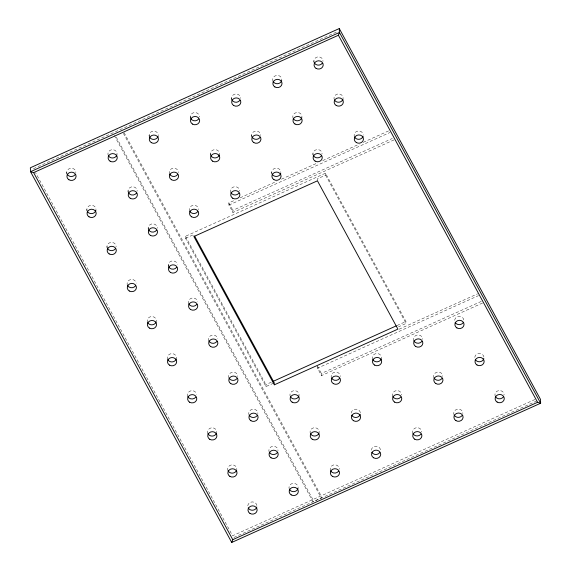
<?xml version="1.0" encoding="UTF-8"?>
<svg xmlns="http://www.w3.org/2000/svg" width="571" height="571" viewBox="0 0 571 571"><rect width="100%" height="100%" fill="white"/><g stroke="black" fill="none" stroke-linecap="round" stroke-linejoin="round"><path stroke-width="0.43" stroke-dasharray="2.85 2.14" d="M33.418 168.702L338.225 31.334M394.047 139.881L232.961 212.476L228.942 205.06L228.835 202.912L235.309 199.993M240.17 197.802L276.592 181.385M281.453 179.194L317.876 162.778M322.729 160.594L359.159 144.178M363.206 142.35L389.108 130.68M228.942 205.06L390.022 132.465M232.961 212.476L232.861 210.321L392.32 138.46M273.502 383.191L266.007 386.567L185.539 238.264L185.439 236.308L325.491 173.191L405.96 321.494L406.06 323.45L398.565 326.826M185.539 238.264L193.776 234.553L193.84 235.859M325.491 173.191L325.584 175.147L317.348 178.859L317.44 180.821M266.007 386.567L265.915 384.611L271.582 382.056M397.059 325.513L405.96 321.494M399.108 329.196L477.627 293.815M482.566 303.015L321.48 375.611L317.462 368.195L478.541 295.6M321.48 375.611L321.38 373.455L481.653 301.224M534.956 399.486L232.583 535.755L35.538 172.613M114.271 135.441L313.008 501.709L321.252 497.998L321.145 495.842L124.1 132.7M233.967 537.439L536.39 401.142M325.584 175.147L406.06 323.45M228.835 202.912L232.861 210.321M317.355 366.047L321.38 373.455M185.439 236.308L265.915 384.611M123.357 133.293L321.252 497.998M116.284 137.197L312.908 499.554L313.008 501.709M313.872 60.762L313.95 62.332M312.915 153.478L312.994 155.048M317.39 366.76L317.462 368.195M271.725 172.042L271.803 173.613M251.611 134.97L251.683 136.533M231.491 97.891L231.569 99.454M210.421 153.528L210.492 155.098M190.3 116.455L190.379 118.019M168.274 264.808L168.352 266.379M149.11 135.02L149.188 136.583M148.153 227.736L148.232 229.299M128.04 190.657L128.118 192.22M106.97 246.294L107.041 247.864M86.849 209.222L86.928 210.785M66.728 172.142L66.807 173.712M208.008 433.782A4.582 4.147 -2.8 0 1 211.256 427.865A4.582 4.147 -2.8 0 1 216.702 432.168M247.793 505.827A4.582 4.147 -2.8 0 1 252.682 501.938A4.582 4.147 -2.8 0 1 256.936 506.32M228.129 470.854A4.582 4.147 -2.8 0 1 231.369 464.937A4.582 4.147 -2.8 0 1 236.822 469.248M67.185 174.248A4.582 4.147 -2.8 0 1 70.426 168.331A4.582 4.147 -2.8 0 1 75.879 172.635M87.306 211.327A4.582 4.147 -2.8 0 1 90.546 205.403A4.582 4.147 -2.8 0 1 95.992 209.714M107.419 248.399A4.582 4.147 -2.8 0 1 110.66 242.482A4.582 4.147 -2.8 0 1 116.113 246.786M249.199 415.217A4.582 4.147 -2.8 0 1 252.439 409.3A4.582 4.147 -2.8 0 1 257.892 413.604M289.433 489.368A4.582 4.147 -2.8 0 1 292.68 483.451A4.582 4.147 -2.8 0 1 298.126 487.755M269.319 452.289A4.582 4.147 -2.8 0 1 272.56 446.372A4.582 4.147 -2.8 0 1 278.013 450.683M108.376 155.683A4.582 4.147 -2.8 0 1 111.616 149.766A4.582 4.147 -2.8 0 1 117.069 154.077M128.489 192.762A4.582 4.147 -2.8 0 1 131.737 186.845A4.582 4.147 -2.8 0 1 137.183 191.149M148.61 229.835A4.582 4.147 -2.8 0 1 151.85 223.918A4.582 4.147 -2.8 0 1 157.303 228.229M290.389 396.652A4.582 4.147 -2.8 0 1 293.63 390.735A4.582 4.147 -2.8 0 1 299.083 395.039M330.623 470.804A4.582 4.147 -2.8 0 1 333.871 464.887A4.582 4.147 -2.8 0 1 339.317 469.198M310.51 433.732A4.582 4.147 -2.8 0 1 313.75 427.807A4.582 4.147 -2.8 0 1 319.203 432.119M149.566 137.119A4.582 4.147 -2.8 0 1 152.807 131.202A4.582 4.147 -2.8 0 1 158.26 135.513M169.68 174.198A4.582 4.147 -2.8 0 1 172.927 168.281A4.582 4.147 -2.8 0 1 178.373 172.585M189.8 211.27A4.582 4.147 -2.8 0 1 193.041 205.353A4.582 4.147 -2.8 0 1 198.494 209.664M331.58 378.088A4.582 4.147 -2.8 0 1 334.82 372.171A4.582 4.147 -2.8 0 1 340.273 376.482M371.364 450.141A4.582 4.147 -2.8 0 1 376.253 446.244A4.582 4.147 -2.8 0 1 380.507 450.633M351.244 413.061A4.582 4.147 -2.8 0 1 356.133 409.171A4.582 4.147 -2.8 0 1 360.394 413.554M190.757 118.554A4.582 4.147 -2.8 0 1 193.997 112.637A4.582 4.147 -2.8 0 1 199.443 116.948M210.87 155.633A4.582 4.147 -2.8 0 1 214.111 149.716A4.582 4.147 -2.8 0 1 219.564 154.02M230.991 192.713A4.582 4.147 -2.8 0 1 234.231 186.788A4.582 4.147 -2.8 0 1 239.684 191.099M372.77 359.523A4.582 4.147 -2.8 0 1 376.011 353.606A4.582 4.147 -2.8 0 1 381.464 357.917M413.004 433.675A4.582 4.147 -2.8 0 1 416.245 427.758A4.582 4.147 -2.8 0 1 421.698 432.069M392.891 396.602A4.582 4.147 -2.8 0 1 396.131 390.685A4.582 4.147 -2.8 0 1 401.577 394.989M231.947 99.996A4.582 4.147 -2.8 0 1 235.188 94.072A4.582 4.147 -2.8 0 1 240.634 98.383M252.061 137.069A4.582 4.147 -2.8 0 1 255.301 131.152A4.582 4.147 -2.8 0 1 260.754 135.463M272.181 174.148A4.582 4.147 -2.8 0 1 275.422 168.231A4.582 4.147 -2.8 0 1 280.875 172.535M413.961 340.966A4.582 4.147 -2.8 0 1 417.201 335.041A4.582 4.147 -2.8 0 1 422.654 339.352M454.195 415.117A4.582 4.147 -2.8 0 1 457.435 409.193A4.582 4.147 -2.8 0 1 462.888 413.504M434.081 378.038A4.582 4.147 -2.8 0 1 437.322 372.121A4.582 4.147 -2.8 0 1 442.768 376.425M273.131 81.432A4.582 4.147 -2.8 0 1 276.378 75.515A4.582 4.147 -2.8 0 1 281.824 79.819M293.251 118.504A4.582 4.147 -2.8 0 1 296.492 112.587A4.582 4.147 -2.8 0 1 301.945 116.898M313.372 155.583A4.582 4.147 -2.8 0 1 316.612 149.666A4.582 4.147 -2.8 0 1 322.065 153.97M454.694 320.295A4.582 4.147 -2.8 0 1 459.584 316.405A4.582 4.147 -2.8 0 1 463.845 320.788M495.385 396.552A4.582 4.147 -2.8 0 1 498.626 390.635A4.582 4.147 -2.8 0 1 504.079 394.939M474.815 357.375A4.582 4.147 -2.8 0 1 479.704 353.478A4.582 4.147 -2.8 0 1 483.958 357.867M314.321 62.867A4.582 4.147 -2.8 0 1 317.569 56.95A4.582 4.147 -2.8 0 1 323.015 61.254M334.442 99.946A4.582 4.147 -2.8 0 1 337.682 94.022A4.582 4.147 -2.8 0 1 343.135 98.333M354.562 137.019A4.582 4.147 -2.8 0 1 357.417 131.187A4.582 4.147 -2.8 0 1 363.242 134.692M187.895 396.702A4.582 4.147 -2.8 0 1 190.75 390.871A4.582 4.147 -2.8 0 1 196.574 394.375M167.774 359.63A4.582 4.147 -2.8 0 1 171.014 353.706A4.582 4.147 -2.8 0 1 176.468 358.017M147.653 322.551A4.582 4.147 -2.8 0 1 150.901 316.634A4.582 4.147 -2.8 0 1 156.347 320.945M127.54 285.479A4.582 4.147 -2.8 0 1 130.395 279.647A4.582 4.147 -2.8 0 1 136.219 283.152M229.085 378.138A4.582 4.147 -2.8 0 1 232.326 372.221A4.582 4.147 -2.8 0 1 237.772 376.532M208.965 341.065A4.582 4.147 -2.8 0 1 211.82 335.234A4.582 4.147 -2.8 0 1 217.644 338.739M188.844 303.986A4.582 4.147 -2.8 0 1 191.706 298.155A4.582 4.147 -2.8 0 1 197.523 301.666M168.731 266.914A4.582 4.147 -2.8 0 1 171.585 261.083A4.582 4.147 -2.8 0 1 177.41 264.587"/><path stroke-width="0.86" d="M231.726 542.45L232.775 539.666L537.582 402.298L540.651 403.226L339.467 32.461L30.541 171.693L33.61 172.613L338.417 35.245L339.467 32.461L339.274 28.55L30.349 167.774L30.541 171.693L231.726 542.45L540.651 403.226L540.459 399.307L339.274 28.55M273.202 381.328L396.245 325.877M274.344 384.811L397.916 329.124L317.44 180.821L193.869 236.508L274.344 384.811L274.251 382.856L194.625 236.116M338.417 35.245L537.582 402.298M33.61 172.613L232.775 539.666M216.58 432.875A4.582 4.147 -2.8 0 1 212.612 436.044A4.582 4.147 -2.8 0 1 208.008 433.782M256.814 507.027A4.582 4.147 -2.8 0 1 252.853 510.196A4.582 4.147 -2.8 0 1 248.249 507.933M236.701 469.954A4.582 4.147 -2.8 0 1 232.732 473.116A4.582 4.147 -2.8 0 1 228.129 470.854M75.108 174.676A4.582 4.147 -2.8 0 1 67.185 174.248M95.871 210.421A4.582 4.147 -2.8 0 1 91.91 213.583A4.582 4.147 -2.8 0 1 87.306 211.327M115.342 248.828A4.582 4.147 -2.8 0 1 107.419 248.399M257.121 415.645A4.582 4.147 -2.8 0 1 249.199 415.217M298.005 488.469A4.582 4.147 -2.8 0 1 294.044 491.631A4.582 4.147 -2.8 0 1 289.433 489.368M277.242 452.717A4.582 4.147 -2.8 0 1 269.319 452.289M116.941 154.784A4.582 4.147 -2.8 0 1 112.979 157.946A4.582 4.147 -2.8 0 1 108.376 155.683M136.412 193.184A4.582 4.147 -2.8 0 1 128.489 192.762M156.533 230.263A4.582 4.147 -2.8 0 1 148.61 229.835M298.961 395.753A4.582 4.147 -2.8 0 1 294.993 398.915A4.582 4.147 -2.8 0 1 290.389 396.652M338.546 471.232A4.582 4.147 -2.8 0 1 330.623 470.804M319.075 432.825A4.582 4.147 -2.8 0 1 315.113 435.994A4.582 4.147 -2.8 0 1 310.51 433.732M158.131 136.219A4.582 4.147 -2.8 0 1 154.17 139.381A4.582 4.147 -2.8 0 1 149.566 137.119M177.602 174.626A4.582 4.147 -2.8 0 1 169.68 174.198M197.723 211.698A4.582 4.147 -2.8 0 1 189.8 211.27M339.502 378.516A4.582 4.147 -2.8 0 1 331.58 378.088M379.736 452.667A4.582 4.147 -2.8 0 1 371.814 452.239M360.265 414.26A4.582 4.147 -2.8 0 1 356.304 417.43A4.582 4.147 -2.8 0 1 351.7 415.167M198.672 118.982A4.582 4.147 -2.8 0 1 190.757 118.554M219.442 154.734A4.582 4.147 -2.8 0 1 215.474 157.896A4.582 4.147 -2.8 0 1 210.87 155.633M238.914 193.134A4.582 4.147 -2.8 0 1 230.991 192.713M381.342 358.624A4.582 4.147 -2.8 0 1 377.374 361.786A4.582 4.147 -2.8 0 1 372.77 359.523M420.927 434.103A4.582 4.147 -2.8 0 1 413.004 433.675M400.806 397.031A4.582 4.147 -2.8 0 1 392.891 396.602M239.863 100.417A4.582 4.147 -2.8 0 1 231.947 99.996M259.983 137.497A4.582 4.147 -2.8 0 1 252.061 137.069M280.746 173.241A4.582 4.147 -2.8 0 1 276.785 176.41A4.582 4.147 -2.8 0 1 272.181 174.148M421.883 341.387A4.582 4.147 -2.8 0 1 413.961 340.966M462.117 415.538A4.582 4.147 -2.8 0 1 454.195 415.117M441.997 378.466A4.582 4.147 -2.8 0 1 434.081 378.038M281.703 80.525A4.582 4.147 -2.8 0 1 277.742 83.694A4.582 4.147 -2.8 0 1 273.131 81.432M301.823 117.605A4.582 4.147 -2.8 0 1 297.855 120.766A4.582 4.147 -2.8 0 1 293.251 118.504M321.287 156.011A4.582 4.147 -2.8 0 1 313.372 155.583M463.074 322.822A4.582 4.147 -2.8 0 1 455.151 322.401M503.308 396.981A4.582 4.147 -2.8 0 1 495.385 396.552M483.837 358.574A4.582 4.147 -2.8 0 1 479.876 361.736A4.582 4.147 -2.8 0 1 475.265 359.473M322.244 63.295A4.582 4.147 -2.8 0 1 314.321 62.867M343.014 99.04A4.582 4.147 -2.8 0 1 339.046 102.202A4.582 4.147 -2.8 0 1 334.442 99.946M363.127 136.119A4.582 4.147 -2.8 0 1 359.166 139.281A4.582 4.147 -2.8 0 1 354.562 137.019M195.81 397.13A4.582 4.147 -2.8 0 1 187.895 396.702M176.346 358.724A4.582 4.147 -2.8 0 1 172.378 361.893A4.582 4.147 -2.8 0 1 167.774 359.63M156.226 321.651A4.582 4.147 -2.8 0 1 152.264 324.813A4.582 4.147 -2.8 0 1 147.653 322.551M135.463 285.9A4.582 4.147 -2.8 0 1 127.54 285.479M237.001 378.566A4.582 4.147 -2.8 0 1 229.085 378.138M216.887 341.494A4.582 4.147 -2.8 0 1 208.965 341.065M196.767 304.414A4.582 4.147 -2.8 0 1 188.844 303.986M176.646 267.335A4.582 4.147 -2.8 0 1 168.731 266.914M209.757 439.299A4.582 4.147 -2.8 0 0 216.894 436.087A4.582 4.147 -2.8 0 0 210.306 432.133A4.582 4.147 -2.8 0 0 209.757 439.299M249.998 513.45A4.582 4.147 -2.8 0 0 257.128 510.238A4.582 4.147 -2.8 0 0 250.548 506.284A4.582 4.147 -2.8 0 0 249.998 513.45M229.877 476.378A4.582 4.147 -2.8 0 0 237.015 473.159A4.582 4.147 -2.8 0 0 230.427 469.205A4.582 4.147 -2.8 0 0 229.877 476.378M68.934 179.765A4.582 4.147 -2.8 0 0 76.071 176.553A4.582 4.147 -2.8 0 0 69.484 172.599A4.582 4.147 -2.8 0 0 68.934 179.765M89.055 216.844A4.582 4.147 -2.8 0 0 96.185 213.625A4.582 4.147 -2.8 0 0 89.604 209.671A4.582 4.147 -2.8 0 0 89.055 216.844M109.168 253.917A4.582 4.147 -2.8 0 0 116.306 250.705A4.582 4.147 -2.8 0 0 109.718 246.751A4.582 4.147 -2.8 0 0 109.168 253.917M250.947 420.734A4.582 4.147 -2.8 0 0 258.085 417.522A4.582 4.147 -2.8 0 0 251.497 413.568A4.582 4.147 -2.8 0 0 250.947 420.734M291.189 494.886A4.582 4.147 -2.8 0 0 298.319 491.674A4.582 4.147 -2.8 0 0 291.738 487.72A4.582 4.147 -2.8 0 0 291.189 494.886M271.068 457.814A4.582 4.147 -2.8 0 0 278.198 454.595A4.582 4.147 -2.8 0 0 271.618 450.64A4.582 4.147 -2.8 0 0 271.068 457.814M110.124 161.2A4.582 4.147 -2.8 0 0 117.255 157.989A4.582 4.147 -2.8 0 0 110.674 154.034A4.582 4.147 -2.8 0 0 110.124 161.2M130.245 198.28A4.582 4.147 -2.8 0 0 137.375 195.061A4.582 4.147 -2.8 0 0 130.788 191.114A4.582 4.147 -2.8 0 0 130.245 198.28M150.359 235.352A4.582 4.147 -2.8 0 0 157.496 232.14A4.582 4.147 -2.8 0 0 150.908 228.186A4.582 4.147 -2.8 0 0 150.359 235.352M292.138 402.17A4.582 4.147 -2.8 0 0 299.275 398.958A4.582 4.147 -2.8 0 0 292.687 395.004A4.582 4.147 -2.8 0 0 292.138 402.17M332.372 476.321A4.582 4.147 -2.8 0 0 339.509 473.109A4.582 4.147 -2.8 0 0 332.922 469.155A4.582 4.147 -2.8 0 0 332.372 476.321M312.258 439.249A4.582 4.147 -2.8 0 0 319.389 436.03A4.582 4.147 -2.8 0 0 312.808 432.076A4.582 4.147 -2.8 0 0 312.258 439.249M151.315 142.643A4.582 4.147 -2.8 0 0 158.445 139.424A4.582 4.147 -2.8 0 0 151.865 135.47A4.582 4.147 -2.8 0 0 151.315 142.643M171.428 179.715A4.582 4.147 -2.8 0 0 178.566 176.503A4.582 4.147 -2.8 0 0 171.978 172.549A4.582 4.147 -2.8 0 0 171.428 179.715M191.549 216.794A4.582 4.147 -2.8 0 0 198.687 213.575A4.582 4.147 -2.8 0 0 192.099 209.621A4.582 4.147 -2.8 0 0 191.549 216.794M333.328 383.612A4.582 4.147 -2.8 0 0 340.466 380.393A4.582 4.147 -2.8 0 0 333.878 376.439A4.582 4.147 -2.8 0 0 333.328 383.612M373.562 457.764A4.582 4.147 -2.8 0 0 380.7 454.545A4.582 4.147 -2.8 0 0 374.112 450.59A4.582 4.147 -2.8 0 0 373.562 457.764M353.449 420.684A4.582 4.147 -2.8 0 0 360.579 417.472A4.582 4.147 -2.8 0 0 353.999 413.518A4.582 4.147 -2.8 0 0 353.449 420.684M192.506 124.078A4.582 4.147 -2.8 0 0 199.636 120.859A4.582 4.147 -2.8 0 0 193.055 116.905A4.582 4.147 -2.8 0 0 192.506 124.078M212.619 161.15A4.582 4.147 -2.8 0 0 219.756 157.939A4.582 4.147 -2.8 0 0 213.169 153.984A4.582 4.147 -2.8 0 0 212.619 161.15M232.74 198.23A4.582 4.147 -2.8 0 0 239.877 195.011A4.582 4.147 -2.8 0 0 233.289 191.057A4.582 4.147 -2.8 0 0 232.74 198.23M374.519 365.047A4.582 4.147 -2.8 0 0 381.656 361.828A4.582 4.147 -2.8 0 0 375.068 357.874A4.582 4.147 -2.8 0 0 374.519 365.047M414.753 439.199A4.582 4.147 -2.8 0 0 421.89 435.98A4.582 4.147 -2.8 0 0 415.303 432.026A4.582 4.147 -2.8 0 0 414.753 439.199M394.64 402.12A4.582 4.147 -2.8 0 0 401.77 398.908A4.582 4.147 -2.8 0 0 395.189 394.954A4.582 4.147 -2.8 0 0 394.64 402.12M233.696 105.514A4.582 4.147 -2.8 0 0 240.826 102.295A4.582 4.147 -2.8 0 0 234.246 98.348A4.582 4.147 -2.8 0 0 233.696 105.514M253.81 142.586A4.582 4.147 -2.8 0 0 260.947 139.374A4.582 4.147 -2.8 0 0 254.359 135.42A4.582 4.147 -2.8 0 0 253.81 142.586M273.93 179.665A4.582 4.147 -2.8 0 0 281.06 176.453A4.582 4.147 -2.8 0 0 274.48 172.499A4.582 4.147 -2.8 0 0 273.93 179.665M415.709 346.483A4.582 4.147 -2.8 0 0 422.847 343.264A4.582 4.147 -2.8 0 0 416.259 339.31A4.582 4.147 -2.8 0 0 415.709 346.483M455.943 420.634A4.582 4.147 -2.8 0 0 463.081 417.415A4.582 4.147 -2.8 0 0 456.493 413.461A4.582 4.147 -2.8 0 0 455.943 420.634M435.83 383.555A4.582 4.147 -2.8 0 0 442.96 380.343A4.582 4.147 -2.8 0 0 436.38 376.389A4.582 4.147 -2.8 0 0 435.83 383.555M274.887 86.949A4.582 4.147 -2.8 0 0 282.017 83.737A4.582 4.147 -2.8 0 0 275.436 79.783A4.582 4.147 -2.8 0 0 274.887 86.949M295 124.028A4.582 4.147 -2.8 0 0 302.138 120.809A4.582 4.147 -2.8 0 0 295.55 116.855A4.582 4.147 -2.8 0 0 295 124.028M315.121 161.101A4.582 4.147 -2.8 0 0 322.251 157.889A4.582 4.147 -2.8 0 0 315.67 153.934A4.582 4.147 -2.8 0 0 315.121 161.101M456.9 327.918A4.582 4.147 -2.8 0 0 464.03 324.706A4.582 4.147 -2.8 0 0 457.45 320.752A4.582 4.147 -2.8 0 0 456.9 327.918M497.134 402.07A4.582 4.147 -2.8 0 0 504.272 398.858A4.582 4.147 -2.8 0 0 497.684 394.904A4.582 4.147 -2.8 0 0 497.134 402.07M477.021 364.997A4.582 4.147 -2.8 0 0 484.151 361.778A4.582 4.147 -2.8 0 0 477.57 357.824A4.582 4.147 -2.8 0 0 477.021 364.997M316.07 68.384A4.582 4.147 -2.8 0 0 323.207 65.173A4.582 4.147 -2.8 0 0 316.62 61.218A4.582 4.147 -2.8 0 0 316.07 68.384M336.191 105.464A4.582 4.147 -2.8 0 0 343.328 102.245A4.582 4.147 -2.8 0 0 336.74 98.291A4.582 4.147 -2.8 0 0 336.191 105.464M356.311 142.536A4.582 4.147 -2.8 0 0 363.441 139.324A4.582 4.147 -2.8 0 0 356.861 135.37A4.582 4.147 -2.8 0 0 356.311 142.536M189.643 402.22A4.582 4.147 -2.8 0 0 196.774 399.008A4.582 4.147 -2.8 0 0 190.193 395.053A4.582 4.147 -2.8 0 0 189.643 402.22M169.523 365.147A4.582 4.147 -2.8 0 0 176.66 361.928A4.582 4.147 -2.8 0 0 170.072 357.981A4.582 4.147 -2.8 0 0 169.523 365.147M149.402 328.068A4.582 4.147 -2.8 0 0 156.54 324.856A4.582 4.147 -2.8 0 0 149.952 320.902A4.582 4.147 -2.8 0 0 149.402 328.068M129.289 290.996A4.582 4.147 -2.8 0 0 136.419 287.777A4.582 4.147 -2.8 0 0 129.838 283.823A4.582 4.147 -2.8 0 0 129.289 290.996M230.834 383.662A4.582 4.147 -2.8 0 0 237.964 380.443A4.582 4.147 -2.8 0 0 231.383 376.489A4.582 4.147 -2.8 0 0 230.834 383.662M210.713 346.583A4.582 4.147 -2.8 0 0 217.851 343.371A4.582 4.147 -2.8 0 0 211.263 339.417A4.582 4.147 -2.8 0 0 210.713 346.583M190.593 309.511A4.582 4.147 -2.8 0 0 197.73 306.292A4.582 4.147 -2.8 0 0 191.142 302.337A4.582 4.147 -2.8 0 0 190.593 309.511M170.479 272.431A4.582 4.147 -2.8 0 0 177.61 269.219A4.582 4.147 -2.8 0 0 171.029 265.265A4.582 4.147 -2.8 0 0 170.479 272.431"/></g></svg>
